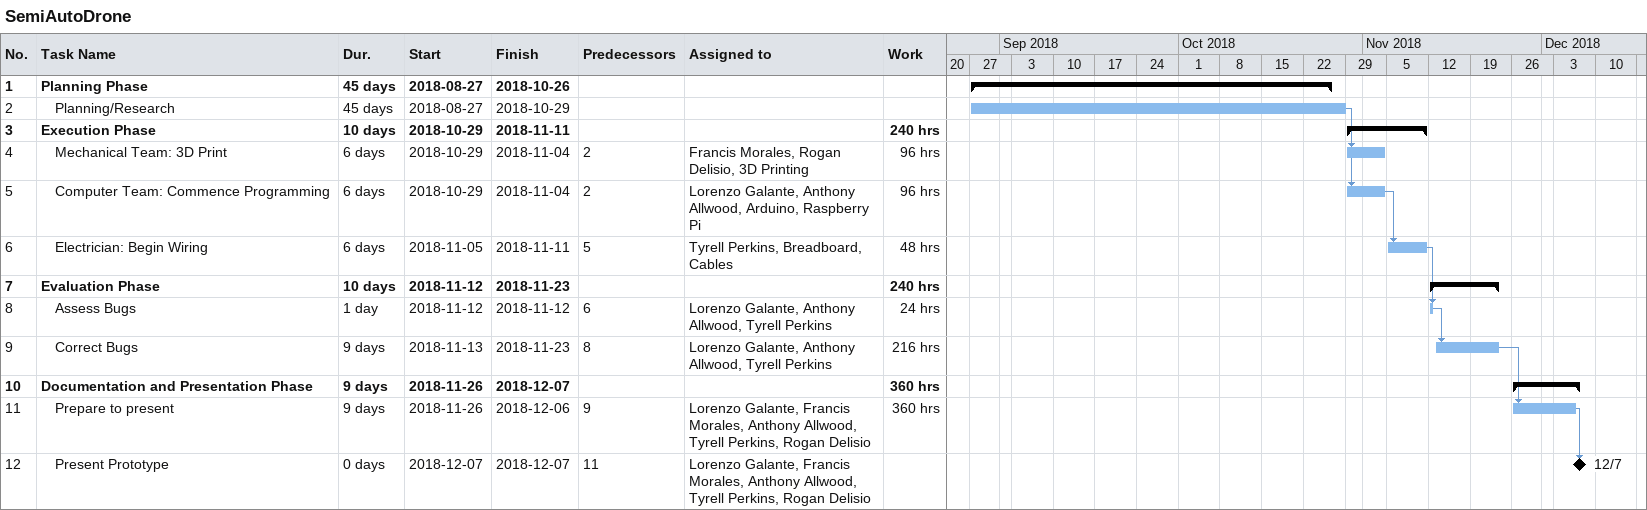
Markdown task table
SemiAutoDrone

| ID | Level | Task | Duration | Start | Finish | Predecessors | Resources | Work (h) |
|---|---|---|---|---|---|---|---|---|
| 1 | 1 | **Planning Phase** | 45d | 2018-08-27 | 2018-10-26 |  |  |  |
| 2 | 2 | Planning/Research | 45d | 2018-08-27 | 2018-10-29 |  |  |  |
| 3 | 1 | **Execution Phase** | 10d | 2018-10-29 | 2018-11-11 |  |  | 240 |
| 4 | 2 | Mechanical Team: 3D Print | 6d | 2018-10-29 | 2018-11-04 | 2 | Francis Morales, Rogan Delisio, 3D Printing | 96 |
| 5 | 2 | Computer Team: Commence Programming | 6d | 2018-10-29 | 2018-11-04 | 2 | Lorenzo Galante, Anthony Allwood, Arduino, Raspberry Pi | 96 |
| 6 | 2 | Electrician: Begin Wiring | 6d | 2018-11-05 | 2018-11-11 | 5 | Tyrell Perkins, Breadboard, Cables | 48 |
| 7 | 1 | **Evaluation Phase** | 10d | 2018-11-12 | 2018-11-23 |  |  | 240 |
| 8 | 2 | Assess Bugs | 1d | 2018-11-12 | 2018-11-12 | 6 | Lorenzo Galante, Anthony Allwood, Tyrell Perkins | 24 |
| 9 | 2 | Correct Bugs | 9d | 2018-11-13 | 2018-11-23 | 8 | Lorenzo Galante, Anthony Allwood, Tyrell Perkins | 216 |
| 10 | 1 | **Documentation and Presentation Phase** | 9d | 2018-11-26 | 2018-12-07 |  |  | 360 |
| 11 | 2 | Prepare to present | 9d | 2018-11-26 | 2018-12-06 | 9 | Lorenzo Galante, Francis Morales, Anthony Allwood, Tyrell Perkins, Rogan Delisio | 360 |
| 12 | 2 | Present Prototype | 0d | 2018-12-07 | 2018-12-07 | 11 | Lorenzo Galante, Francis Morales, Anthony Allwood, Tyrell Perkins, Rogan Delisio |  |
